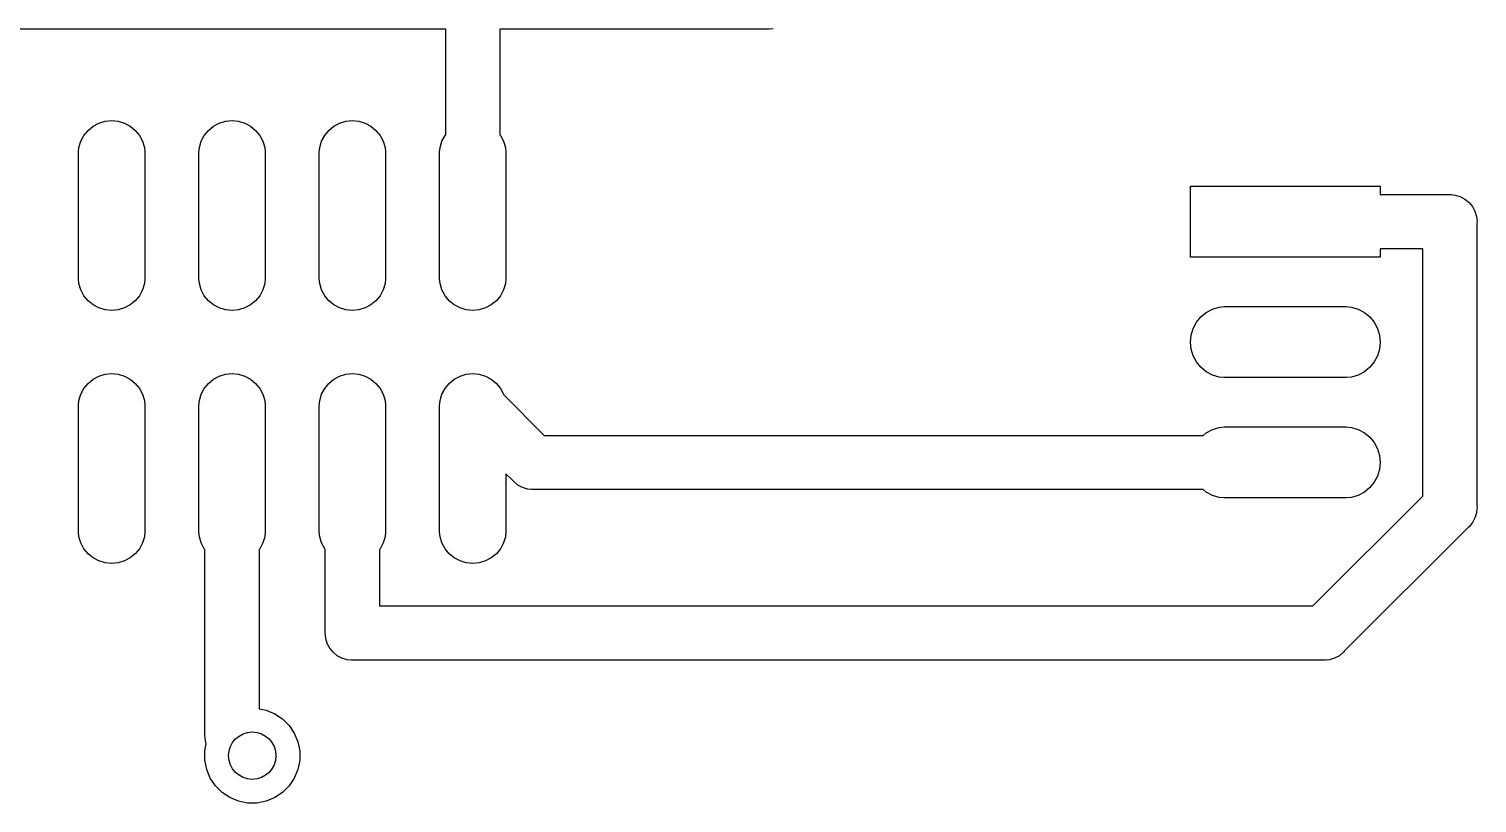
# Model space of a CAD drawing. Extents: x 0.18 to 6.66, y 0.19 to 4.01.
# Drawn here: x 5.406 to 6.609, y 0.767 to 1.41 of the extents above; entities that cross this region are included whole.
import ezdxf

# ---------------------------------------------------------------- set-up
doc = ezdxf.new("R2010")
doc.units = 0
doc.header["$MEASUREMENT"] = 0
doc.layers.add('BLACK', color=7, linetype='CONTINUOUS')

msp = doc.modelspace()

# ---------------------------------------------------------------- linework, layer by layer
at = {"layer": 'BLACK', "linetype": 'CONTINUOUS'}
for p, q in [((5.7525, 1.41), (5.35435, 1.41)), ((5.7525, 1.32232), (5.7525, 1.41)), ((6.01893, 1.41), (5.7975, 1.41)), ((5.7975, 1.41), (5.7975, 1.32232)), ((6.02003, 1.40989), (6.01893, 1.41)), ((6.02114, 1.41), (6.02003, 1.40989)), ((6.02444, 1.41032), (6.02114, 1.41)), ((5.45197, 1.32168), (5.45542, 1.32588)), ((5.45542, 1.32588), (5.45961, 1.32932)), ((5.45961, 1.32932), (5.4644, 1.33188)), ((5.4644, 1.33188), (5.4696, 1.33346)), ((5.4696, 1.33346), (5.475, 1.33399)), ((5.475, 1.33399), (5.4804, 1.33346)), ((5.4804, 1.33346), (5.4856, 1.33188)), ((5.4856, 1.33188), (5.49039, 1.32932)), ((5.49039, 1.32932), (5.49458, 1.32588)), ((5.49458, 1.32588), (5.49803, 1.32168)), ((5.55197, 1.32168), (5.55542, 1.32588)), ((5.55542, 1.32588), (5.55961, 1.32932)), ((5.55961, 1.32932), (5.5644, 1.33188)), ((5.5644, 1.33188), (5.5696, 1.33346)), ((5.5696, 1.33346), (5.575, 1.33399)), ((5.575, 1.33399), (5.5804, 1.33346)), ((5.5804, 1.33346), (5.5856, 1.33188)), ((5.5856, 1.33188), (5.59039, 1.32932)), ((5.59039, 1.32932), (5.59458, 1.32588)), ((5.59458, 1.32588), (5.59803, 1.32168)), ((5.65197, 1.32168), (5.65542, 1.32588)), ((5.65542, 1.32588), (5.65961, 1.32932)), ((5.65961, 1.32932), (5.6644, 1.33188)), ((5.6644, 1.33188), (5.6696, 1.33346)), ((5.6696, 1.33346), (5.675, 1.33399)), ((5.675, 1.33399), (5.6804, 1.33346)), ((5.6804, 1.33346), (5.6856, 1.33188)), ((5.6856, 1.33188), (5.69039, 1.32932)), ((5.69039, 1.32932), (5.69458, 1.32588)), ((5.69458, 1.32588), (5.69803, 1.32168)), ((5.44744, 1.30765), (5.44784, 1.3117)), ((5.44784, 1.3117), (5.44942, 1.3169)), ((5.44942, 1.3169), (5.45197, 1.32168)), ((5.49803, 1.32168), (5.50058, 1.3169)), ((5.50058, 1.3169), (5.50216, 1.3117)), ((5.50216, 1.3117), (5.50256, 1.30765)), ((5.54744, 1.30765), (5.54784, 1.3117)), ((5.54784, 1.3117), (5.54942, 1.3169)), ((5.54942, 1.3169), (5.55197, 1.32168)), ((5.59803, 1.32168), (5.60058, 1.3169)), ((5.60058, 1.3169), (5.60216, 1.3117)), ((5.60216, 1.3117), (5.60256, 1.30765)), ((5.64744, 1.30765), (5.64784, 1.3117)), ((5.64784, 1.3117), (5.64942, 1.3169)), ((5.64942, 1.3169), (5.65197, 1.32168)), ((5.69803, 1.32168), (5.70058, 1.3169)), ((5.70058, 1.3169), (5.70216, 1.3117)), ((5.70216, 1.3117), (5.70256, 1.30765)), ((5.74744, 1.30765), (5.74784, 1.3117)), ((5.74784, 1.3117), (5.74942, 1.3169)), ((5.74942, 1.3169), (5.75197, 1.32168)), ((5.75197, 1.32168), (5.7525, 1.32232)), ((5.7975, 1.32232), (5.79803, 1.32168)), ((5.79803, 1.32168), (5.80058, 1.3169)), ((5.80058, 1.3169), (5.80216, 1.3117)), ((5.80216, 1.3117), (5.80256, 1.30765)), ((5.44744, 1.20258), (5.44744, 1.30765)), ((5.50256, 1.30765), (5.50256, 1.20258)), ((5.54744, 1.20258), (5.54744, 1.30765)), ((5.60256, 1.30765), (5.60256, 1.20258)), ((5.64744, 1.20258), (5.64744, 1.30765)), ((5.70256, 1.30765), (5.70256, 1.20258)), ((5.74744, 1.20258), (5.74744, 1.30765)), ((5.80256, 1.30765), (5.80256, 1.20258)), ((6.37126, 1.22047), (6.37126, 1.27953)), ((6.37126, 1.27953), (6.52874, 1.27953)), ((6.52874, 1.27953), (6.52874, 1.2725)), ((6.52874, 1.2725), (6.58557, 1.2725)), ((6.58557, 1.2725), (6.58668, 1.27261)), ((6.58668, 1.27261), (6.58778, 1.2725)), ((6.58778, 1.2725), (6.59109, 1.27217)), ((6.59109, 1.27217), (6.59533, 1.27089)), ((6.59533, 1.27089), (6.59924, 1.2688)), ((6.59924, 1.2688), (6.60266, 1.26599)), ((6.60266, 1.26599), (6.60548, 1.26256)), ((6.60548, 1.26256), (6.60757, 1.25865)), ((6.60757, 1.25865), (6.60885, 1.25441)), ((6.60885, 1.25441), (6.60929, 1.25)), ((6.60929, 1.25), (6.60918, 1.24889)), ((6.60918, 1.24889), (6.60918, 1.01365)), ((6.56418, 1.2275), (6.52874, 1.2275)), ((6.52874, 1.2275), (6.52874, 1.22047)), ((6.56418, 1.02187), (6.56418, 1.2275)), ((6.52874, 1.22047), (6.37126, 1.22047)), ((5.44784, 1.19853), (5.44744, 1.20258)), ((5.44942, 1.19334), (5.44784, 1.19853)), ((5.45197, 1.18855), (5.44942, 1.19334)), ((5.50058, 1.19334), (5.49803, 1.18855)), ((5.50216, 1.19853), (5.50058, 1.19334)), ((5.50256, 1.20258), (5.50216, 1.19853)), ((5.54784, 1.19853), (5.54744, 1.20258)), ((5.54942, 1.19334), (5.54784, 1.19853)), ((5.55197, 1.18855), (5.54942, 1.19334)), ((5.60058, 1.19334), (5.59803, 1.18855)), ((5.60216, 1.19853), (5.60058, 1.19334)), ((5.60256, 1.20258), (5.60216, 1.19853)), ((5.64784, 1.19853), (5.64744, 1.20258)), ((5.64942, 1.19334), (5.64784, 1.19853)), ((5.65197, 1.18855), (5.64942, 1.19334)), ((5.70058, 1.19334), (5.69803, 1.18855)), ((5.70216, 1.19853), (5.70058, 1.19334)), ((5.70256, 1.20258), (5.70216, 1.19853)), ((5.74784, 1.19853), (5.74744, 1.20258)), ((5.74942, 1.19334), (5.74784, 1.19853)), ((5.75197, 1.18855), (5.74942, 1.19334)), ((5.80058, 1.19334), (5.79803, 1.18855)), ((5.80216, 1.19853), (5.80058, 1.19334)), ((5.80256, 1.20258), (5.80216, 1.19853)), ((5.45542, 1.18436), (5.45197, 1.18855)), ((5.45961, 1.18091), (5.45542, 1.18436)), ((5.4644, 1.17835), (5.45961, 1.18091)), ((5.49039, 1.18091), (5.4856, 1.17835)), ((5.49458, 1.18436), (5.49039, 1.18091)), ((5.49803, 1.18855), (5.49458, 1.18436)), ((5.55542, 1.18436), (5.55197, 1.18855)), ((5.55961, 1.18091), (5.55542, 1.18436)), ((5.5644, 1.17835), (5.55961, 1.18091)), ((5.59039, 1.18091), (5.5856, 1.17835)), ((5.59458, 1.18436), (5.59039, 1.18091)), ((5.59803, 1.18855), (5.59458, 1.18436)), ((5.65542, 1.18436), (5.65197, 1.18855)), ((5.65961, 1.18091), (5.65542, 1.18436)), ((5.6644, 1.17835), (5.65961, 1.18091)), ((5.69039, 1.18091), (5.6856, 1.17835)), ((5.69458, 1.18436), (5.69039, 1.18091)), ((5.69803, 1.18855), (5.69458, 1.18436)), ((5.75542, 1.18436), (5.75197, 1.18855)), ((5.75961, 1.18091), (5.75542, 1.18436)), ((5.7644, 1.17835), (5.75961, 1.18091)), ((5.79039, 1.18091), (5.7856, 1.17835)), ((5.79458, 1.18436), (5.79039, 1.18091)), ((5.79803, 1.18855), (5.79458, 1.18436)), ((6.38943, 1.17741), (6.395, 1.1791)), ((6.395, 1.1791), (6.39934, 1.17953)), ((6.39934, 1.17953), (6.50066, 1.17953)), ((6.50066, 1.17953), (6.505, 1.1791)), ((6.505, 1.1791), (6.51057, 1.17741)), ((5.4696, 1.17678), (5.4644, 1.17835)), ((5.475, 1.17624), (5.4696, 1.17678)), ((5.4804, 1.17678), (5.475, 1.17624)), ((5.4856, 1.17835), (5.4804, 1.17678)), ((5.5696, 1.17678), (5.5644, 1.17835)), ((5.575, 1.17624), (5.5696, 1.17678)), ((5.5804, 1.17678), (5.575, 1.17624)), ((5.5856, 1.17835), (5.5804, 1.17678)), ((5.6696, 1.17678), (5.6644, 1.17835)), ((5.675, 1.17624), (5.6696, 1.17678)), ((5.6804, 1.17678), (5.675, 1.17624)), ((5.6856, 1.17835), (5.6804, 1.17678)), ((5.7696, 1.17678), (5.7644, 1.17835)), ((5.775, 1.17624), (5.7696, 1.17678)), ((5.7804, 1.17678), (5.775, 1.17624)), ((5.7856, 1.17835), (5.7804, 1.17678)), ((6.37612, 1.16648), (6.37981, 1.17098)), ((6.37981, 1.17098), (6.3843, 1.17467)), ((6.3843, 1.17467), (6.38943, 1.17741)), ((6.51057, 1.17741), (6.5157, 1.17467)), ((6.5157, 1.17467), (6.52019, 1.17098)), ((6.52019, 1.17098), (6.52388, 1.16648)), ((6.37112, 1.15), (6.37169, 1.15579)), ((6.37169, 1.15579), (6.37338, 1.16135)), ((6.37338, 1.16135), (6.37612, 1.16648)), ((6.52388, 1.16648), (6.52662, 1.16135)), ((6.52662, 1.16135), (6.52831, 1.15579)), ((6.52831, 1.15579), (6.52888, 1.15)), ((6.37169, 1.14421), (6.37112, 1.15)), ((6.37338, 1.13865), (6.37169, 1.14421)), ((6.52831, 1.14421), (6.52662, 1.13865)), ((6.52888, 1.15), (6.52831, 1.14421)), ((6.37612, 1.13352), (6.37338, 1.13865)), ((6.37981, 1.12902), (6.37612, 1.13352)), ((6.52388, 1.13352), (6.52019, 1.12902)), ((6.52662, 1.13865), (6.52388, 1.13352)), ((5.45542, 1.11564), (5.45961, 1.11909)), ((5.45961, 1.11909), (5.4644, 1.12165)), ((5.4644, 1.12165), (5.4696, 1.12322)), ((5.4696, 1.12322), (5.475, 1.12376)), ((5.475, 1.12376), (5.4804, 1.12322)), ((5.4804, 1.12322), (5.4856, 1.12165)), ((5.4856, 1.12165), (5.49039, 1.11909)), ((5.49039, 1.11909), (5.49458, 1.11564)), ((5.55542, 1.11564), (5.55961, 1.11909)), ((5.55961, 1.11909), (5.5644, 1.12165)), ((5.5644, 1.12165), (5.5696, 1.12322)), ((5.5696, 1.12322), (5.575, 1.12376)), ((5.575, 1.12376), (5.5804, 1.12322)), ((5.5804, 1.12322), (5.5856, 1.12165)), ((5.5856, 1.12165), (5.59039, 1.11909)), ((5.59039, 1.11909), (5.59458, 1.11564)), ((5.65542, 1.11564), (5.65961, 1.11909)), ((5.65961, 1.11909), (5.6644, 1.12165)), ((5.6644, 1.12165), (5.6696, 1.12322)), ((5.6696, 1.12322), (5.675, 1.12376)), ((5.675, 1.12376), (5.6804, 1.12322)), ((5.6804, 1.12322), (5.6856, 1.12165)), ((5.6856, 1.12165), (5.69039, 1.11909)), ((5.69039, 1.11909), (5.69458, 1.11564)), ((5.75542, 1.11564), (5.75961, 1.11909)), ((5.75961, 1.11909), (5.7644, 1.12165)), ((5.7644, 1.12165), (5.7696, 1.12322)), ((5.7696, 1.12322), (5.775, 1.12376)), ((5.775, 1.12376), (5.7804, 1.12322)), ((5.7804, 1.12322), (5.7856, 1.12165)), ((5.7856, 1.12165), (5.79039, 1.11909)), ((5.79039, 1.11909), (5.79458, 1.11564)), ((6.3843, 1.12533), (6.37981, 1.12902)), ((6.38943, 1.12259), (6.3843, 1.12533)), ((6.395, 1.1209), (6.38943, 1.12259)), ((6.39934, 1.12047), (6.395, 1.1209)), ((6.50066, 1.12047), (6.39934, 1.12047)), ((6.505, 1.1209), (6.50066, 1.12047)), ((6.51057, 1.12259), (6.505, 1.1209)), ((6.5157, 1.12533), (6.51057, 1.12259)), ((6.52019, 1.12902), (6.5157, 1.12533)), ((5.44942, 1.10666), (5.45197, 1.11145)), ((5.45197, 1.11145), (5.45542, 1.11564)), ((5.49458, 1.11564), (5.49803, 1.11145)), ((5.49803, 1.11145), (5.50058, 1.10666)), ((5.54942, 1.10666), (5.55197, 1.11145)), ((5.55197, 1.11145), (5.55542, 1.11564)), ((5.59458, 1.11564), (5.59803, 1.11145)), ((5.59803, 1.11145), (5.60058, 1.10666)), ((5.64942, 1.10666), (5.65197, 1.11145)), ((5.65197, 1.11145), (5.65542, 1.11564)), ((5.69458, 1.11564), (5.69803, 1.11145)), ((5.69803, 1.11145), (5.70058, 1.10666)), ((5.74942, 1.10666), (5.75197, 1.11145)), ((5.75197, 1.11145), (5.75542, 1.11564)), ((5.79458, 1.11564), (5.79803, 1.11145)), ((5.79803, 1.11145), (5.80058, 1.10666)), ((5.44744, 1.09742), (5.44784, 1.10147)), ((5.44744, 0.992347), (5.44744, 1.09742)), ((5.44784, 1.10147), (5.44942, 1.10666)), ((5.50058, 1.10666), (5.50216, 1.10147)), ((5.50216, 1.10147), (5.50256, 1.09742)), ((5.50256, 1.09742), (5.50256, 0.992347)), ((5.54744, 1.09742), (5.54784, 1.10147)), ((5.54744, 0.992347), (5.54744, 1.09742)), ((5.54784, 1.10147), (5.54942, 1.10666)), ((5.60058, 1.10666), (5.60216, 1.10147)), ((5.60216, 1.10147), (5.60256, 1.09742)), ((5.60256, 1.09742), (5.60256, 0.992347)), ((5.64744, 1.09742), (5.64784, 1.10147)), ((5.64744, 0.992347), (5.64744, 1.09742)), ((5.64784, 1.10147), (5.64942, 1.10666)), ((5.70058, 1.10666), (5.70216, 1.10147)), ((5.70216, 1.10147), (5.70256, 1.09742)), ((5.70256, 1.09742), (5.70256, 0.992347)), ((5.74744, 1.09742), (5.74784, 1.10147)), ((5.74744, 0.992347), (5.74744, 1.09742)), ((5.74784, 1.10147), (5.74942, 1.10666)), ((5.80058, 1.10666), (5.80077, 1.10605)), ((5.80077, 1.10605), (5.83432, 1.0725)), ((5.83432, 1.0725), (6.38166, 1.0725)), ((6.38166, 1.0725), (6.3843, 1.07467)), ((6.3843, 1.07467), (6.38943, 1.07741)), ((6.38943, 1.07741), (6.395, 1.0791)), ((6.395, 1.0791), (6.39934, 1.07953)), ((6.39934, 1.07953), (6.50066, 1.07953)), ((6.50066, 1.07953), (6.505, 1.0791)), ((6.505, 1.0791), (6.51057, 1.07741)), ((6.51057, 1.07741), (6.5157, 1.07467)), ((6.5157, 1.07467), (6.52019, 1.07098)), ((6.52019, 1.07098), (6.52388, 1.06648)), ((6.52388, 1.06648), (6.52662, 1.06135)), ((6.52662, 1.06135), (6.52831, 1.05579)), ((6.52831, 1.05579), (6.52888, 1.05)), ((6.52888, 1.05), (6.52831, 1.04421)), ((5.80831, 1.03487), (5.80256, 1.04062)), ((5.80256, 1.04062), (5.80256, 0.992347)), ((5.80901, 1.03401), (5.80831, 1.03487)), ((6.52662, 1.03865), (6.52388, 1.03352)), ((6.52831, 1.04421), (6.52662, 1.03865)), ((5.81244, 1.0312), (5.80901, 1.03401)), ((5.81635, 1.02911), (5.81244, 1.0312)), ((5.82059, 1.02783), (5.81635, 1.02911)), ((5.82389, 1.0275), (5.82059, 1.02783)), ((5.825, 1.02739), (5.82389, 1.0275)), ((5.82389, 1.0275), (5.82389, 1.0275)), ((5.82611, 1.0275), (5.825, 1.02739)), ((6.38166, 1.0275), (5.82611, 1.0275)), ((6.3843, 1.02533), (6.38166, 1.0275)), ((6.38943, 1.02259), (6.3843, 1.02533)), ((6.395, 1.0209), (6.38943, 1.02259)), ((6.51057, 1.02259), (6.505, 1.0209)), ((6.5157, 1.02533), (6.51057, 1.02259)), ((6.52019, 1.02902), (6.5157, 1.02533)), ((6.52388, 1.03352), (6.52019, 1.02902)), ((6.39934, 1.02047), (6.395, 1.0209)), ((6.50066, 1.02047), (6.39934, 1.02047)), ((6.47301, 0.930705), (6.56418, 1.02187)), ((6.505, 1.0209), (6.50066, 1.02047)), ((6.60918, 1.01144), (6.60885, 1.00814)), ((6.60918, 1.01365), (6.60929, 1.01255)), ((6.60929, 1.01255), (6.60918, 1.01144)), ((6.60918, 1.01144), (6.60918, 1.01144)), ((6.60548, 0.999986), (6.60266, 0.99656)), ((6.60757, 1.0039), (6.60548, 0.999986)), ((6.60885, 1.00814), (6.60757, 1.0039)), ((5.44784, 0.988298), (5.44744, 0.992347)), ((5.44942, 0.983103), (5.44784, 0.988298)), ((5.50216, 0.988298), (5.50058, 0.983103)), ((5.50256, 0.992347), (5.50216, 0.988298)), ((5.54784, 0.988298), (5.54744, 0.992347)), ((5.54942, 0.983103), (5.54784, 0.988298)), ((5.60216, 0.988298), (5.60058, 0.983103)), ((5.60256, 0.992347), (5.60216, 0.988298)), ((5.64784, 0.988298), (5.64744, 0.992347)), ((5.64942, 0.983103), (5.64784, 0.988298)), ((5.70216, 0.988298), (5.70058, 0.983103)), ((5.70256, 0.992347), (5.70216, 0.988298)), ((5.74784, 0.988298), (5.74744, 0.992347)), ((5.74942, 0.983103), (5.74784, 0.988298)), ((5.80216, 0.988298), (5.80058, 0.983103)), ((5.80256, 0.992347), (5.80216, 0.988298)), ((6.60181, 0.995856), (6.49903, 0.893077)), ((6.60266, 0.99656), (6.60181, 0.995856)), ((5.45197, 0.978316), (5.44942, 0.983103)), ((5.45542, 0.974119), (5.45197, 0.978316)), ((5.49803, 0.978316), (5.49458, 0.974119)), ((5.50058, 0.983103), (5.49803, 0.978316)), ((5.55197, 0.978316), (5.54942, 0.983103)), ((5.5525, 0.977676), (5.55197, 0.978316)), ((5.5525, 0.90931), (5.5525, 0.977676)), ((5.59803, 0.978316), (5.5975, 0.977676)), ((5.5975, 0.977676), (5.5975, 0.845354)), ((5.60058, 0.983103), (5.59803, 0.978316)), ((5.65197, 0.978316), (5.64942, 0.983103)), ((5.6525, 0.977676), (5.65197, 0.978316)), ((5.6525, 0.90931), (5.6525, 0.977676)), ((5.69803, 0.978316), (5.6975, 0.977676)), ((5.6975, 0.977676), (5.6975, 0.930705)), ((5.70058, 0.983103), (5.69803, 0.978316)), ((5.75197, 0.978316), (5.74942, 0.983103)), ((5.75542, 0.974119), (5.75197, 0.978316)), ((5.79803, 0.978316), (5.79458, 0.974119)), ((5.80058, 0.983103), (5.79803, 0.978316)), ((5.45961, 0.970675), (5.45542, 0.974119)), ((5.4644, 0.968116), (5.45961, 0.970675)), ((5.4696, 0.96654), (5.4644, 0.968116)), ((5.475, 0.966008), (5.4696, 0.96654)), ((5.4804, 0.96654), (5.475, 0.966008)), ((5.4856, 0.968116), (5.4804, 0.96654)), ((5.49039, 0.970675), (5.4856, 0.968116)), ((5.49458, 0.974119), (5.49039, 0.970675)), ((5.75961, 0.970675), (5.75542, 0.974119)), ((5.7644, 0.968116), (5.75961, 0.970675)), ((5.7696, 0.96654), (5.7644, 0.968116)), ((5.775, 0.966008), (5.7696, 0.96654)), ((5.7804, 0.96654), (5.775, 0.966008)), ((5.7856, 0.968116), (5.7804, 0.96654)), ((5.79039, 0.970675), (5.7856, 0.968116)), ((5.79458, 0.974119), (5.79039, 0.970675)), ((5.6975, 0.930705), (6.47301, 0.930705)), ((5.5525, 0.824267), (5.5525, 0.90931)), ((5.5525, 0.90931), (5.5525, 0.90931)), ((5.65239, 0.908205), (5.6525, 0.90931)), ((5.65283, 0.903794), (5.65239, 0.908205)), ((5.65411, 0.899553), (5.65283, 0.903794)), ((5.6562, 0.895644), (5.65411, 0.899553)), ((5.65901, 0.892218), (5.6562, 0.895644)), ((5.66244, 0.889406), (5.65901, 0.892218)), ((6.49832, 0.892218), (6.4949, 0.889406)), ((6.49903, 0.893077), (6.49832, 0.892218)), ((5.66635, 0.887317), (5.66244, 0.889406)), ((5.67059, 0.88603), (5.66635, 0.887317)), ((5.67389, 0.885705), (5.67059, 0.88603)), ((5.675, 0.885596), (5.67389, 0.885705)), ((5.67611, 0.885705), (5.675, 0.885596)), ((6.48123, 0.885705), (5.67611, 0.885705)), ((6.48233, 0.885596), (6.48123, 0.885705)), ((6.48344, 0.885705), (6.48233, 0.885596)), ((6.48675, 0.88603), (6.48344, 0.885705)), ((6.49099, 0.887317), (6.48675, 0.88603)), ((6.4949, 0.889406), (6.49099, 0.887317)), ((5.5975, 0.845354), (5.6033, 0.8442)), ((5.6033, 0.8442), (5.61047, 0.841232)), ((5.61047, 0.841232), (5.61692, 0.836923)), ((5.61692, 0.836923), (5.6224, 0.831439)), ((5.6224, 0.831439), (5.62671, 0.824991)), ((5.55239, 0.823161), (5.5525, 0.824267)), ((5.55283, 0.818751), (5.55239, 0.823161)), ((5.55362, 0.816122), (5.55283, 0.818751)), ((5.62671, 0.824991), (5.62968, 0.817826)), ((5.55245, 0.81022), (5.55362, 0.816122)), ((5.55245, 0.802465), (5.55245, 0.81022)), ((5.62968, 0.817826), (5.63119, 0.81022)), ((5.63119, 0.81022), (5.63119, 0.802465)), ((5.55396, 0.794859), (5.55245, 0.802465)), ((5.55693, 0.787694), (5.55396, 0.794859)), ((5.62968, 0.794859), (5.62671, 0.787694)), ((5.63119, 0.802465), (5.62968, 0.794859)), ((5.56124, 0.781246), (5.55693, 0.787694)), ((5.62671, 0.787694), (5.6224, 0.781246)), ((5.56672, 0.775762), (5.56124, 0.781246)), ((5.57317, 0.771453), (5.56672, 0.775762)), ((5.58034, 0.768485), (5.57317, 0.771453)), ((5.61047, 0.771453), (5.6033, 0.768485)), ((5.61692, 0.775762), (5.61047, 0.771453)), ((5.6224, 0.781246), (5.61692, 0.775762)), ((5.58794, 0.766972), (5.58034, 0.768485)), ((5.5957, 0.766972), (5.58794, 0.766972)), ((5.6033, 0.768485), (5.5957, 0.766972))]:
    msp.add_line(p, q, dxfattribs=at)
at = {"layer": 'BLACK'}
msp.add_circle((5.59182, 0.806343), 0.019685, dxfattribs=at)

doc.saveas('drawing.dxf')
